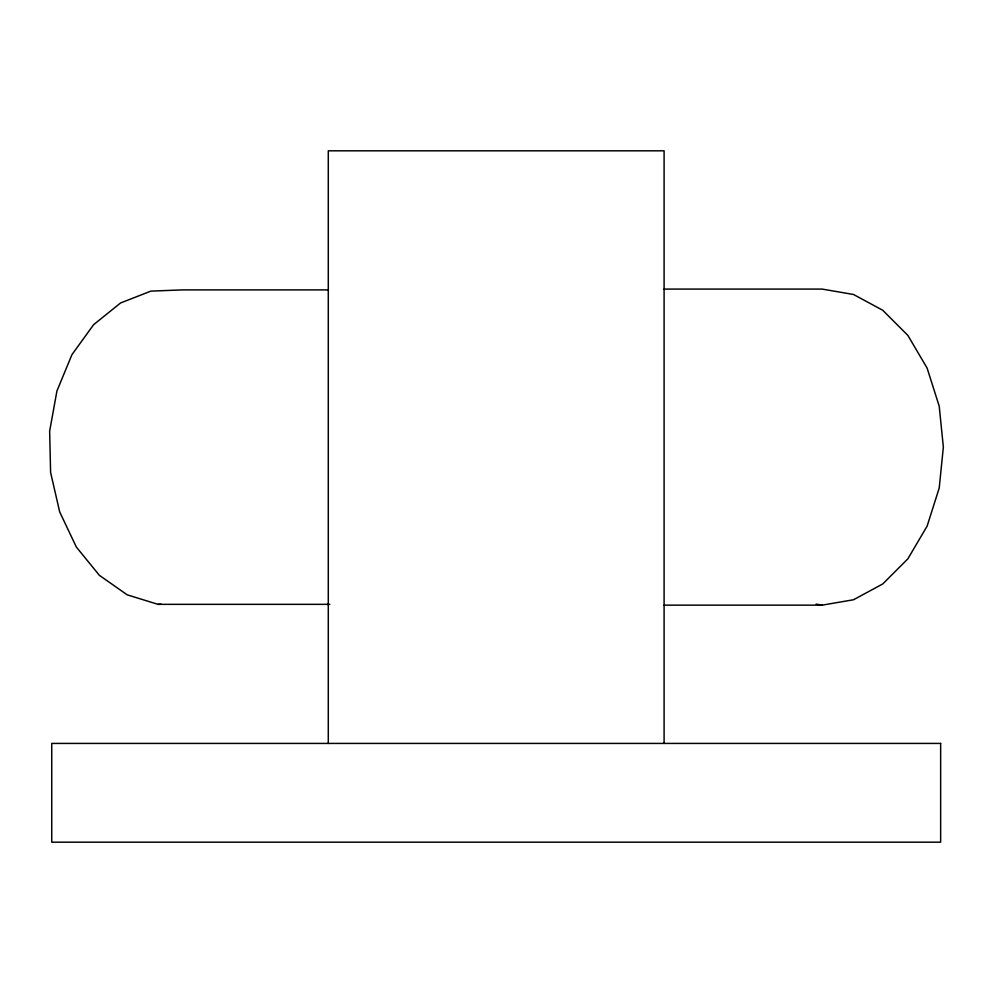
<?xml version="1.0" encoding="UTF-8"?>
<svg xmlns="http://www.w3.org/2000/svg" width="993" height="993" viewBox="0 0 993 993"><rect width="100%" height="100%" fill="white"/><g stroke="black" fill="none" stroke-linecap="round" stroke-linejoin="round"><path stroke-width="1.49" d="M664.094 605.147L822.13 605.147L853.496 599.76L882.74 583.971L907.85 558.86L927.114 526.129L939.217 488.022L943.35 447.111L939.217 406.211L927.114 368.105L907.85 335.373L882.74 310.263L853.496 294.474L822.13 289.087L664.094 289.087M328.422 289.894L182.501 289.894L150.874 291.123L120.563 302.977L93.64 324.649L71.93 354.675L56.924 391.006L49.65 431.148L50.593 472.383L59.679 511.891L76.312 546.994L99.35 575.295L127.203 594.844L158.011 604.34L161.015 604.216M158.011 604.34L329.8 604.34M816.147 604.116L822.13 605.147M328.261 604.042L328.286 604.886M664.094 743.422L664.094 150.812L328.286 150.812L328.286 743.422M940.644 743.422L51.735 743.422L51.735 842.188L940.644 842.188L940.644 743.422"/></g></svg>
